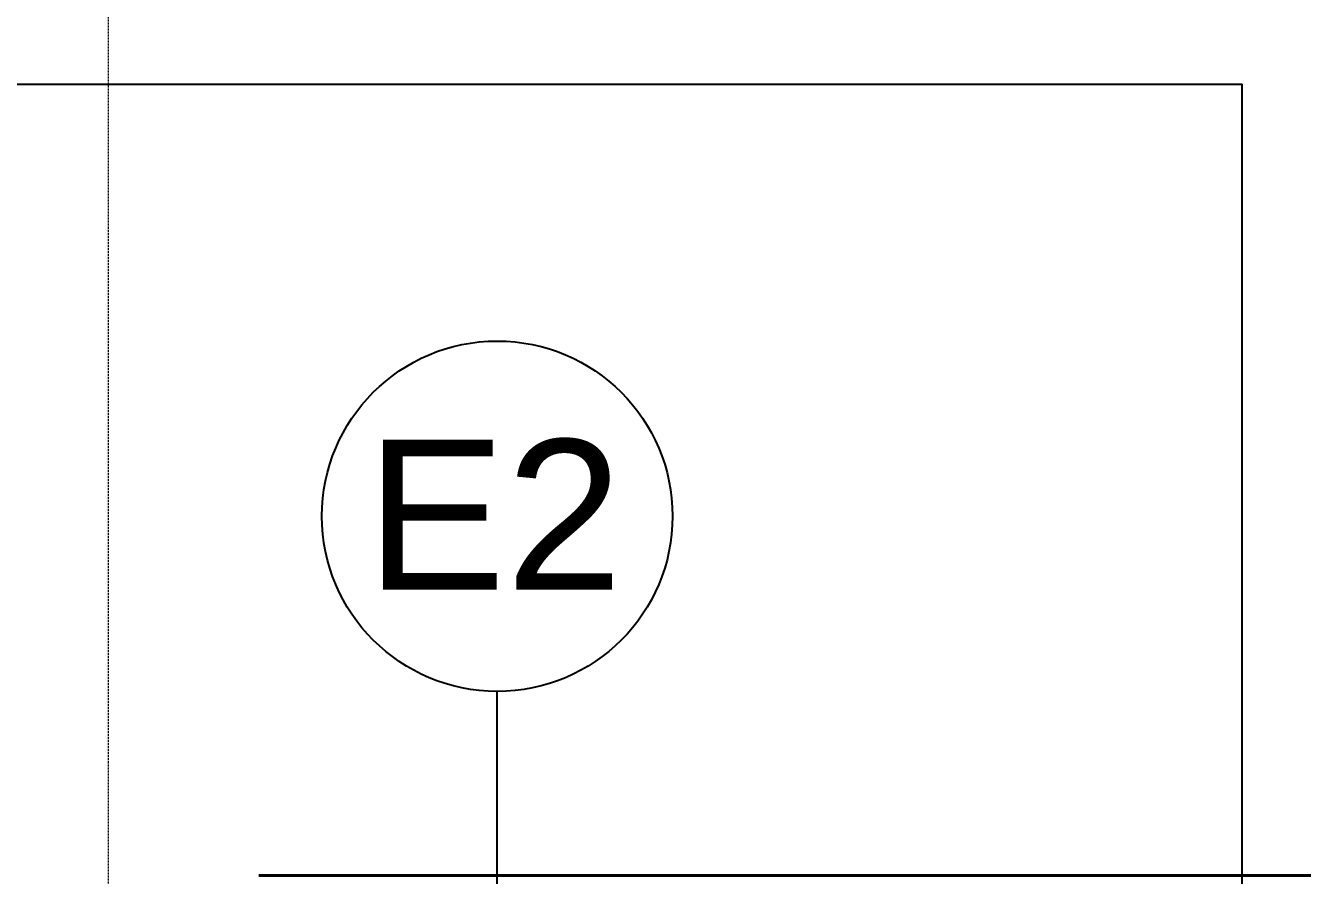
# Model space of a CAD drawing. Header units: millimetres. Extents: x 652554 to 1678317, y -308114 to 170803.
# Drawn here: x 746743 to 748018, y -86981 to -86132 of the extents above; entities that cross this region are included whole.
import ezdxf

# ---------------------------------------------------------------- set-up
doc = ezdxf.new("R2010")
doc.units = ezdxf.units.MM
doc.linetypes.add('DPA_Hidden 50', pattern=[3, 2, -1])
for name, color, linetype, lineweight in [('A-ANNO-IDEN', 7, 'Continuous', 25), ('A-DETL', 7, 'Continuous', 70), ('A-DETL-GENF', 7, 'Continuous', 35), ('S-BEAM', 7, 'Continuous', 35), ('S-COLS-E', 7, 'Continuous', 35)]:
    doc.layers.add(name, color=color, linetype=linetype, lineweight=lineweight)
doc.styles.add('Arial_2', font='arial.ttf', dxfattribs={"height": 3})

# ---------------------------------------------------------------- blocks, each defined once
blk = doc.blocks.new('PPL-C-AECM-1-PP19-SE-M3-0001_rvt-1-2241-01 ENTRANCE 2 ENLARGED ELEVATION 1')
at = {"layer": 'S-BEAM', "color": 7}
for p, q in [((-632290.6, 113950), (-632540.6, 113950)), ((-632290.6, 113950), (-632540.6, 113950)), ((-632540.6, 113950), (-632290.6, 113950)), ((-632290.6, 113950), (-632540.6, 113950)), ((-632540.3, 113950), (-632521.4, 113950)), ((-632396.4, 113950), (-631393.8, 113950)), ((-632304.9, 113950), (-632290.6, 113950)), ((-629972.3, 113950), (-632290.6, 113950)), ((-632290.6, 113950), (-629972.3, 113950)), ((-631177.3, 113950), (-632179.9, 113950))]:
    blk.add_line(p, q, dxfattribs=at)
at = {"layer": 'S-COLS-E', "color": 7}
for p, q in [((-632290.6, 113950), (-632540.6, 113950)), ((-632540.6, 113950), (-632290.6, 113950)), ((-632290.6, 113950), (-632540.6, 113950)), ((-632290.6, 113950), (-632540.6, 113950)), ((-632540.6, 113950), (-632290.6, 113950)), ((-632396.4, 113950), (-632521.4, 113950)), ((-632304.9, 113950), (-632179.9, 113950))]:
    blk.add_line(p, q, dxfattribs=at)
blk = doc.blocks.new('DPA_AN_Callout - DPA_AN_Callout-15609961-2241-01 ENTRANCE 2 ENLARGED ELEVATION 1')
at = {"layer": 'A-DETL-GENF', "color": 7, "lineweight": 25}
for p in [(-635304.1, 114740.2), (-631558.8, 113013.6)]:
    blk.add_line(p, (-631558.8, 114740.2), dxfattribs=at)
blk = doc.blocks.new('DPA_TAG_Multi Tags_Specific - Exterior-18332815-2241-01 ENTRANCE 2 ENLARGED ELEVATION 1')
at = {"layer": 'A-ANNO-IDEN', "color": 7}
blk.add_circle((-633898.2, 114308.8), 175, dxfattribs=at)

msp = doc.modelspace()

# ---------------------------------------------------------------- linework, layer by layer
at = {"layer": 'A-ANNO-IDEN', "color": 7}
msp.add_line((747214.0192, -87635.9482), (747214.0192, -86797.216), dxfattribs=at)
at = {"layer": 'A-DETL', "color": 7, "linetype": 'DPA_Hidden 50', "lineweight": 9}
msp.add_line((746826.0202, -87181.02), (746826.0202, -85260.594), dxfattribs=at)

# ---------------------------------------------------------------- block references
at = {"color": 7, "lineweight": 5}
msp.add_blockref('PPL-C-AECM-1-PP19-SE-M3-0001_rvt-1-2241-01 ENTRANCE 2 ENLARGED ELEVATION 1', (1379516.5465, -200931.019), dxfattribs=at)
at = {"layer": 'A-ANNO-IDEN', "color": 7}
msp.add_blockref('DPA_TAG_Multi Tags_Specific - Exterior-18332815-2241-01 ENTRANCE 2 ENLARGED ELEVATION 1', (1381112.1832, -200931.019), dxfattribs=at)
at = {"layer": 'A-DETL-GENF', "color": 7}
msp.add_blockref('DPA_AN_Callout - DPA_AN_Callout-15609961-2241-01 ENTRANCE 2 ENLARGED ELEVATION 1', (1379516.5465, -200931.019), dxfattribs=at)

# ---------------------------------------------------------------- texts
at = {"layer": 'A-ANNO-IDEN', "color": 7, "lineweight": 9, "insert": (747082.6979, -86545.6318), "char_height": 150, "width": 316.666562, "attachment_point": 1, "style": 'Arial_2'}
msp.add_mtext('E2', dxfattribs=at)

doc.saveas('drawing.dxf')
